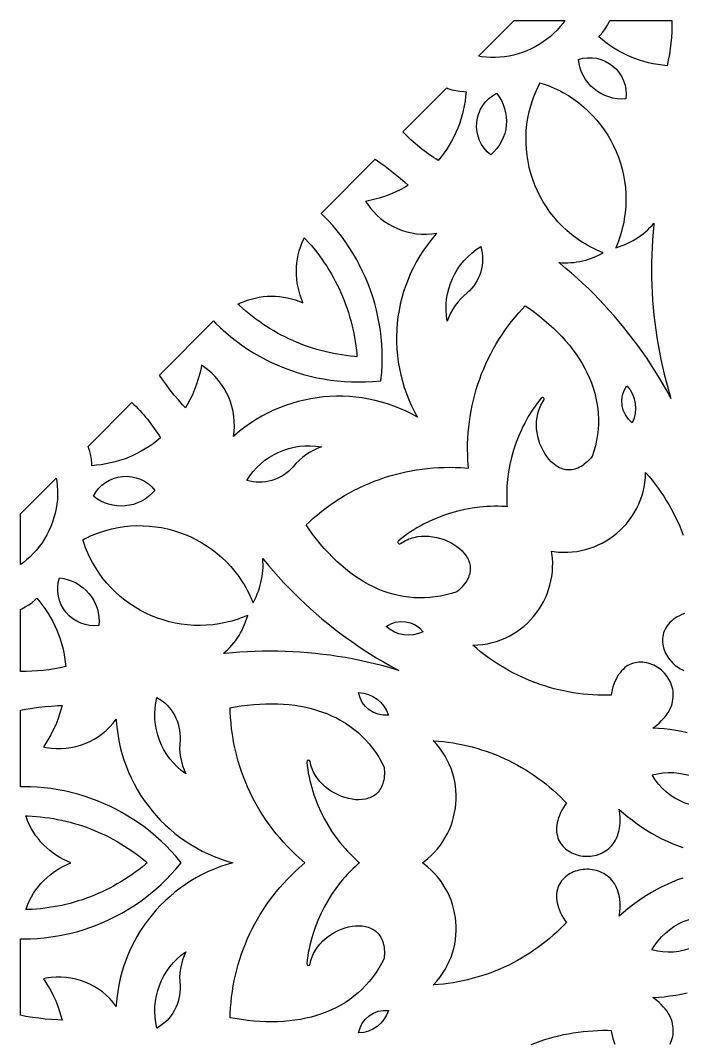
# Model space of a CAD drawing. Extents: x -1917 to -261, y -485 to 605.
# Drawn here: x -546.5 to -483.7, y 223 to 320.2 of the extents above; entities that cross this region are included whole.
import ezdxf

# ---------------------------------------------------------------- set-up
doc = ezdxf.new("R2010")
doc.units = 0
doc.layers.add('LAYER_1', color=18, linetype='CONTINUOUS')

msp = doc.modelspace()

# ---------------------------------------------------------------- linework, layer by layer
at = {"layer": 'LAYER_1'}
for points in [[(-494.995, 319.917), (-495.268, 319.576), (-495.56, 319.251), (-495.868, 318.941), (-496.192, 318.649), (-496.532, 318.373), (-496.886, 318.116), (-497.254, 317.877), (-497.636, 317.658), (-498.03, 317.459), (-498.437, 317.28), (-498.852, 317.119), (-499.271, 316.981), (-499.696, 316.866), (-500.125, 316.774), (-500.557, 316.706), (-500.992, 316.66), (-501.428, 316.638), (-501.865, 316.639), (-502.301, 316.663), (-502.736, 316.711), (-503.03, 316.759), (-499.63, 320.159), (-494.821, 320.159)], [(-497.004, 314.185), (-496.706, 314.083), (-496.413, 313.974), (-496.124, 313.858), (-495.84, 313.735), (-495.561, 313.605), (-495.287, 313.468), (-495.018, 313.325), (-494.493, 313.019), (-493.99, 312.688), (-493.507, 312.333), (-493.047, 311.955), (-492.608, 311.556), (-492.191, 311.136), (-491.798, 310.697), (-491.429, 310.239), (-491.084, 309.764), (-490.763, 309.273), (-490.468, 308.767), (-490.199, 308.247), (-489.957, 307.714), (-489.741, 307.169), (-489.553, 306.613), (-489.393, 306.048), (-489.261, 305.474), (-489.159, 304.893), (-489.086, 304.305), (-489.044, 303.712), (-489.032, 303.115), (-489.052, 302.515), (-489.104, 301.913), (-489.188, 301.309), (-489.242, 301.009), (-489.305, 300.708), (-489.376, 300.407), (-489.455, 300.106), (-489.543, 299.806), (-489.64, 299.507), (-489.745, 299.208), (-489.987, 298.576), (-489.381, 298.787), (-489.112, 298.893), (-488.848, 299.009), (-488.59, 299.135), (-488.337, 299.271), (-488.09, 299.416), (-487.849, 299.571), (-487.615, 299.735), (-487.387, 299.908), (-487.167, 300.09), (-486.953, 300.281), (-486.747, 300.48), (-486.549, 300.687), (-486.366, 300.895), (-486.381, 300.757), (-486.448, 300.041), (-486.502, 299.325), (-486.544, 298.609), (-486.573, 297.892), (-486.591, 297.176), (-486.596, 296.46), (-486.589, 295.744), (-486.569, 295.03), (-486.538, 294.315), (-486.494, 293.602), (-486.438, 292.89), (-486.37, 292.179), (-486.29, 291.47), (-486.198, 290.762), (-486.094, 290.055), (-485.978, 289.351), (-485.849, 288.649), (-485.709, 287.948), (-485.557, 287.251), (-485.393, 286.555), (-485.217, 285.862), (-485.029, 285.172), (-484.829, 284.485), (-484.76, 284.26), (-484.87, 284.469), (-485.214, 285.096), (-485.569, 285.716), (-485.935, 286.331), (-486.31, 286.939), (-486.696, 287.54), (-487.092, 288.134), (-487.498, 288.721), (-487.914, 289.301), (-488.34, 289.874), (-488.775, 290.44), (-489.221, 290.999), (-489.675, 291.549), (-490.139, 292.092), (-490.613, 292.628), (-491.095, 293.155), (-491.587, 293.674), (-492.088, 294.185), (-492.598, 294.688), (-493.116, 295.182), (-493.644, 295.668), (-494.18, 296.145), (-494.725, 296.613), (-495.278, 297.072), (-495.386, 297.158), (-495.11, 297.141), (-494.823, 297.135), (-494.537, 297.14), (-494.251, 297.156), (-493.967, 297.183), (-493.683, 297.222), (-493.402, 297.271), (-493.122, 297.332), (-492.844, 297.404), (-492.57, 297.486), (-492.298, 297.58), (-492.029, 297.685), (-491.765, 297.8), (-491.186, 298.08), (-491.804, 298.355), (-492.09, 298.492), (-492.37, 298.635), (-492.644, 298.785), (-492.913, 298.941), (-493.176, 299.104), (-493.433, 299.273), (-493.684, 299.447), (-494.171, 299.814), (-494.633, 300.204), (-495.071, 300.614), (-495.485, 301.044), (-495.874, 301.493), (-496.239, 301.96), (-496.577, 302.444), (-496.89, 302.942), (-497.176, 303.455), (-497.436, 303.981), (-497.669, 304.519), (-497.874, 305.068), (-498.052, 305.626), (-498.201, 306.192), (-498.322, 306.766), (-498.414, 307.346), (-498.476, 307.931), (-498.509, 308.519), (-498.511, 309.11), (-498.483, 309.703), (-498.424, 310.296), (-498.334, 310.888), (-498.212, 311.478), (-498.058, 312.065), (-497.872, 312.649), (-497.767, 312.937), (-497.653, 313.225), (-497.531, 313.511), (-497.4, 313.796), (-497.262, 314.078), (-497.177, 314.239)], [(-519.431, 299.386), (-519.155, 299.083), (-518.886, 298.774), (-518.625, 298.46), (-518.371, 298.14), (-518.125, 297.816), (-517.886, 297.486), (-517.655, 297.152), (-517.432, 296.813), (-517.216, 296.469), (-517.008, 296.121), (-516.808, 295.769), (-516.615, 295.413), (-516.431, 295.052), (-516.255, 294.688), (-516.087, 294.32), (-515.927, 293.948), (-515.775, 293.573), (-515.631, 293.195), (-515.496, 292.813), (-515.369, 292.428), (-515.25, 292.041), (-515.14, 291.65), (-515.039, 291.257), (-514.946, 290.862), (-514.862, 290.464), (-514.787, 290.064), (-514.72, 289.661), (-514.662, 289.257), (-514.614, 288.851), (-514.574, 288.443), (-514.557, 288.224), (-514.777, 288.24), (-515.185, 288.28), (-515.591, 288.329), (-515.995, 288.387), (-516.397, 288.453), (-516.797, 288.529), (-517.195, 288.613), (-517.591, 288.706), (-517.984, 288.807), (-518.374, 288.917), (-518.762, 289.035), (-519.146, 289.162), (-519.528, 289.298), (-519.907, 289.441), (-520.282, 289.593), (-520.653, 289.753), (-521.021, 289.921), (-521.386, 290.098), (-521.746, 290.282), (-522.102, 290.474), (-522.455, 290.674), (-522.803, 290.882), (-523.146, 291.098), (-523.485, 291.322), (-523.82, 291.553), (-524.149, 291.792), (-524.474, 292.038), (-524.793, 292.292), (-525.107, 292.553), (-525.416, 292.821), (-525.719, 293.097), (-525.848, 293.22), (-525.701, 293.294), (-525.341, 293.451), (-524.974, 293.587), (-524.602, 293.703), (-524.225, 293.799), (-523.845, 293.873), (-523.461, 293.927), (-523.076, 293.961), (-522.689, 293.973), (-522.303, 293.965), (-521.916, 293.936), (-521.532, 293.886), (-521.149, 293.815), (-520.77, 293.723), (-520.395, 293.61), (-519.688, 293.355), (-519.944, 294.061), (-520.057, 294.437), (-520.149, 294.816), (-520.22, 295.198), (-520.27, 295.583), (-520.299, 295.969), (-520.307, 296.356), (-520.294, 296.742), (-520.261, 297.128), (-520.207, 297.511), (-520.132, 297.892), (-520.037, 298.268), (-519.921, 298.64), (-519.784, 299.007), (-519.627, 299.367), (-519.553, 299.515)], [(-543.044, 276.403), (-542.997, 275.968), (-542.973, 275.532), (-542.972, 275.095), (-542.994, 274.659), (-543.039, 274.224), (-543.108, 273.792), (-543.199, 273.362), (-543.314, 272.938), (-543.452, 272.518), (-543.614, 272.104), (-543.793, 271.696), (-543.992, 271.302), (-544.211, 270.921), (-544.449, 270.552), (-544.707, 270.198), (-544.982, 269.859), (-545.275, 269.534), (-545.584, 269.226), (-545.91, 268.935), (-546.251, 268.661), (-546.492, 268.487), (-546.492, 273.296), (-543.092, 276.696)], [(-534.853, 272.175), (-534.264, 272.143), (-533.679, 272.08), (-533.099, 271.989), (-532.526, 271.868), (-531.959, 271.718), (-531.401, 271.541), (-530.852, 271.336), (-530.315, 271.103), (-529.789, 270.843), (-529.276, 270.556), (-528.777, 270.244), (-528.294, 269.905), (-527.827, 269.541), (-527.378, 269.152), (-526.947, 268.738), (-526.537, 268.3), (-526.148, 267.837), (-525.78, 267.351), (-525.606, 267.1), (-525.437, 266.843), (-525.275, 266.579), (-525.118, 266.311), (-524.969, 266.036), (-524.825, 265.756), (-524.689, 265.471), (-524.413, 264.853), (-524.133, 265.431), (-524.018, 265.696), (-523.913, 265.964), (-523.82, 266.236), (-523.737, 266.511), (-523.665, 266.788), (-523.605, 267.068), (-523.555, 267.35), (-523.517, 267.633), (-523.489, 267.918), (-523.473, 268.204), (-523.468, 268.49), (-523.475, 268.777), (-523.492, 269.053), (-523.405, 268.945), (-522.946, 268.392), (-522.478, 267.847), (-522.001, 267.311), (-521.515, 266.783), (-521.021, 266.264), (-520.518, 265.754), (-520.007, 265.254), (-519.488, 264.762), (-518.961, 264.279), (-518.426, 263.806), (-517.883, 263.342), (-517.332, 262.887), (-516.774, 262.442), (-516.208, 262.007), (-515.635, 261.581), (-515.055, 261.165), (-514.467, 260.759), (-513.873, 260.363), (-513.272, 259.977), (-512.664, 259.601), (-512.05, 259.236), (-511.429, 258.881), (-510.802, 258.536), (-510.594, 258.426), (-510.819, 258.496), (-511.506, 258.696), (-512.196, 258.884), (-512.889, 259.06), (-513.584, 259.224), (-514.282, 259.376), (-514.982, 259.516), (-515.685, 259.644), (-516.389, 259.76), (-517.095, 259.865), (-517.803, 259.957), (-518.513, 260.037), (-519.224, 260.105), (-519.936, 260.161), (-520.649, 260.204), (-521.363, 260.236), (-522.078, 260.255), (-522.793, 260.262), (-523.509, 260.257), (-524.226, 260.24), (-524.942, 260.21), (-525.658, 260.169), (-526.375, 260.114), (-527.091, 260.048), (-527.228, 260.033), (-527.021, 260.216), (-526.813, 260.414), (-526.614, 260.62), (-526.424, 260.833), (-526.242, 261.054), (-526.069, 261.281), (-525.904, 261.516), (-525.75, 261.757), (-525.604, 262.003), (-525.468, 262.256), (-525.342, 262.515), (-525.226, 262.778), (-525.121, 263.047), (-524.91, 263.654), (-525.542, 263.412), (-525.84, 263.306), (-526.139, 263.21), (-526.439, 263.122), (-526.74, 263.042), (-527.041, 262.971), (-527.342, 262.909), (-527.643, 262.854), (-528.247, 262.77), (-528.849, 262.719), (-529.449, 262.699), (-530.046, 262.71), (-530.639, 262.753), (-531.226, 262.825), (-531.807, 262.928), (-532.381, 263.059), (-532.946, 263.219), (-533.502, 263.407), (-534.047, 263.623), (-534.58, 263.866), (-535.1, 264.135), (-535.607, 264.43), (-536.098, 264.75), (-536.573, 265.096), (-537.03, 265.465), (-537.469, 265.858), (-537.889, 266.274), (-538.289, 266.713), (-538.666, 267.174), (-539.021, 267.656), (-539.352, 268.16), (-539.658, 268.684), (-539.939, 269.229), (-540.069, 269.507), (-540.192, 269.791), (-540.308, 270.079), (-540.417, 270.373), (-540.518, 270.671), (-540.572, 270.844), (-540.412, 270.928), (-540.129, 271.067), (-539.845, 271.197), (-539.558, 271.319), (-539.271, 271.433), (-538.981, 271.539), (-538.691, 271.636), (-538.4, 271.725), (-537.812, 271.879), (-537.222, 272.001), (-536.629, 272.091), (-536.037, 272.15), (-535.444, 272.178)], [(-545.805, 244.606), (-545.396, 244.586), (-544.987, 244.558), (-544.581, 244.52), (-544.175, 244.474), (-543.772, 244.419), (-543.37, 244.354), (-542.97, 244.282), (-542.572, 244.2), (-542.177, 244.109), (-541.784, 244.011), (-541.393, 243.903), (-541.005, 243.787), (-540.62, 243.662), (-540.238, 243.529), (-539.858, 243.388), (-539.482, 243.238), (-539.11, 243.081), (-538.741, 242.915), (-538.375, 242.74), (-538.013, 242.558), (-537.655, 242.368), (-537.302, 242.169), (-536.952, 241.963), (-536.607, 241.749), (-536.266, 241.527), (-535.93, 241.298), (-535.598, 241.06), (-535.271, 240.815), (-534.95, 240.563), (-534.633, 240.302), (-534.466, 240.159), (-534.633, 240.015), (-534.95, 239.755), (-535.271, 239.503), (-535.598, 239.258), (-535.93, 239.02), (-536.266, 238.791), (-536.607, 238.569), (-536.952, 238.355), (-537.302, 238.148), (-537.655, 237.95), (-538.013, 237.76), (-538.375, 237.578), (-538.741, 237.403), (-539.11, 237.237), (-539.482, 237.079), (-539.858, 236.93), (-540.238, 236.789), (-540.62, 236.656), (-541.005, 236.531), (-541.393, 236.415), (-541.784, 236.307), (-542.177, 236.208), (-542.572, 236.118), (-542.97, 236.036), (-543.37, 235.963), (-543.772, 235.899), (-544.175, 235.844), (-544.581, 235.798), (-544.987, 235.76), (-545.396, 235.732), (-545.805, 235.712), (-545.983, 235.708), (-545.931, 235.864), (-545.787, 236.23), (-545.624, 236.586), (-545.443, 236.931), (-545.244, 237.265), (-545.028, 237.587), (-544.795, 237.896), (-544.547, 238.192), (-544.282, 238.474), (-544.003, 238.742), (-543.709, 238.994), (-543.402, 239.231), (-543.081, 239.451), (-542.748, 239.655), (-542.403, 239.84), (-541.723, 240.159), (-542.403, 240.478), (-542.748, 240.663), (-543.081, 240.867), (-543.402, 241.087), (-543.709, 241.324), (-544.003, 241.576), (-544.282, 241.844), (-544.547, 242.126), (-544.795, 242.422), (-545.028, 242.731), (-545.244, 243.053), (-545.443, 243.387), (-545.624, 243.732), (-545.787, 244.088), (-545.931, 244.454), (-545.983, 244.61)]]:
    msp.add_lwpolyline(points, close=True, dxfattribs=at)
for points in [[(-485.123, 315.862, -0.161874), (-491.612, 318.612), (-491.466, 318.763), (-491.219, 319.059), (-490.994, 319.371), (-490.793, 319.699), (-490.615, 320.039), (-490.564, 320.159), (-484.668, 320.159, -0.063511)], [(-493.545, 316.463, -0.547146), (-489.027, 312.716, -0.412174)], [(-505.919, 313.7), (-505.553, 313.585), (-505.179, 313.496), (-504.799, 313.434), (-504.414, 313.399), (-504.204, 313.396, -0.161927), (-506.849, 306.863, -0.063401), (-510.209, 309.58), (-506.04, 313.748)], [(-501.319, 313.243, -0.412174), (-501.863, 307.399, -0.547146)], [(-512.38, 306.671), (-511.884, 306.314), (-511.396, 305.945), (-510.917, 305.564), (-510.448, 305.172), (-509.987, 304.768), (-509.698, 304.502), (-509.974, 304.335), (-510.449, 304.079), (-510.934, 303.845), (-511.429, 303.634), (-511.934, 303.446), (-512.447, 303.282), (-512.968, 303.141), (-513.5, 303.023), (-513.738, 302.971), (-513.601, 302.769, 0.292397), (-506.982, 299.949), (-507.072, 299.852), (-507.487, 299.359), (-507.878, 298.852), (-508.245, 298.333), (-508.588, 297.801), (-508.906, 297.259), (-509.199, 296.706), (-509.469, 296.143), (-509.713, 295.572), (-509.933, 294.993), (-510.129, 294.406), (-510.3, 293.814), (-510.446, 293.216), (-510.567, 292.613), (-510.663, 292.006), (-510.735, 291.397), (-510.781, 290.785), (-510.803, 290.172), (-510.799, 289.558), (-510.771, 288.944), (-510.717, 288.332), (-510.639, 287.721), (-510.535, 287.113), (-510.405, 286.508), (-510.251, 285.908), (-510.071, 285.313), (-509.866, 284.723), (-509.635, 284.141), (-509.379, 283.566), (-509.097, 282.999), (-508.807, 282.473), (-509.333, 282.764), (-509.899, 283.045), (-510.474, 283.302), (-511.057, 283.532), (-511.646, 283.738), (-512.241, 283.917), (-512.842, 284.072), (-513.446, 284.201), (-514.054, 284.305), (-514.665, 284.384), (-515.278, 284.438), (-515.891, 284.466), (-516.505, 284.469), (-517.118, 284.448), (-517.73, 284.401), (-518.34, 284.33), (-518.946, 284.233), (-519.549, 284.112), (-520.147, 283.966), (-520.74, 283.795), (-521.326, 283.6), (-521.905, 283.38), (-522.477, 283.135), (-523.039, 282.866), (-523.592, 282.572), (-524.135, 282.254), (-524.666, 281.912), (-525.186, 281.545), (-525.692, 281.154), (-526.185, 280.738), (-526.283, 280.649, 0.292397), (-529.102, 287.267), (-529.304, 287.405), (-529.357, 287.166), (-529.475, 286.635), (-529.615, 286.114), (-529.78, 285.601), (-529.968, 285.096), (-530.179, 284.601), (-530.412, 284.115), (-530.669, 283.641), (-530.835, 283.364), (-531.102, 283.654), (-531.505, 284.114), (-531.898, 284.584), (-532.278, 285.062), (-532.647, 285.55), (-533.005, 286.047), (-533.304, 286.485), (-528.168, 291.62), (-527.973, 291.419), (-527.5, 290.964), (-527.013, 290.526), (-526.512, 290.106), (-525.997, 289.704), (-525.471, 289.32), (-524.932, 288.954), (-524.381, 288.607), (-523.819, 288.28), (-523.247, 287.972), (-522.665, 287.683), (-522.073, 287.414), (-521.473, 287.165), (-520.864, 286.936), (-520.246, 286.728), (-519.622, 286.541), (-518.991, 286.375), (-518.353, 286.23), (-517.709, 286.107), (-517.06, 286.006), (-516.406, 285.927), (-515.748, 285.87), (-515.086, 285.836), (-514.421, 285.825), (-513.753, 285.837), (-513.083, 285.872), (-512.276, 285.943), (-512.205, 286.75), (-512.17, 287.42), (-512.158, 288.088), (-512.169, 288.753), (-512.203, 289.415), (-512.26, 290.073), (-512.339, 290.727), (-512.441, 291.376), (-512.564, 292.019), (-512.708, 292.657), (-512.874, 293.289), (-513.062, 293.913), (-513.27, 294.53), (-513.498, 295.139), (-513.747, 295.74), (-514.016, 296.332), (-514.305, 296.914), (-514.613, 297.486), (-514.941, 298.048), (-515.288, 298.598), (-515.653, 299.137), (-516.037, 299.664), (-516.439, 300.178), (-516.859, 300.679), (-517.297, 301.167), (-517.753, 301.64), (-517.954, 301.835), (-512.818, 306.97)], [(-502.799, 298.68, -0.28687), (-504.092, 294.283, 0.141794), (-505.995, 291.605, -0.312542)], [(-498.194, 292.792), (-497.707, 292.44), (-497.235, 292.078), (-496.779, 291.708), (-496.339, 291.329), (-495.916, 290.941), (-495.51, 290.545), (-495.122, 290.142), (-494.751, 289.73), (-494.4, 289.312), (-494.067, 288.886), (-493.753, 288.454), (-493.46, 288.014), (-493.186, 287.569), (-492.934, 287.117), (-492.702, 286.66), (-492.493, 286.197), (-492.305, 285.729), (-492.14, 285.255), (-491.997, 284.777), (-491.878, 284.294), (-491.783, 283.806), (-491.712, 283.314), (-491.666, 282.818), (-491.645, 282.318), (-491.649, 281.815), (-491.68, 281.308), (-491.737, 280.797), (-491.821, 280.284), (-491.933, 279.768), (-492.072, 279.249), (-492.232, 278.754), (-492.367, 278.594), (-492.52, 278.426), (-492.674, 278.274), (-492.827, 278.136), (-492.98, 278.013), (-493.132, 277.903), (-493.283, 277.807), (-493.433, 277.724), (-493.582, 277.653), (-493.73, 277.595), (-493.876, 277.548), (-494.021, 277.513), (-494.165, 277.488), (-494.307, 277.475), (-494.447, 277.471), (-494.586, 277.478), (-494.724, 277.494), (-494.86, 277.52), (-494.994, 277.555), (-495.127, 277.598), (-495.258, 277.651), (-495.388, 277.712), (-495.515, 277.782), (-495.638, 277.858), (-495.883, 278.037), (-496.114, 278.244), (-496.333, 278.478), (-496.538, 278.736), (-496.728, 279.017), (-496.9, 279.316), (-497.054, 279.632), (-497.188, 279.962), (-497.301, 280.304), (-497.392, 280.655), (-497.46, 281.012), (-497.502, 281.372), (-497.519, 281.734), (-497.509, 282.094), (-497.47, 282.45), (-497.402, 282.801), (-497.358, 282.971), (-497.305, 283.14), (-497.245, 283.306), (-497.176, 283.469), (-497.1, 283.629), (-497.015, 283.785), (-496.922, 283.937), (-496.818, 284.088, 0.968464), (-497.084, 284.284), (-497.303, 284.005), (-497.517, 283.72), (-497.722, 283.431), (-497.921, 283.137), (-498.112, 282.839), (-498.295, 282.538), (-498.471, 282.232), (-498.639, 281.923), (-498.8, 281.61), (-498.953, 281.293), (-499.235, 280.653), (-499.487, 279.999), (-499.707, 279.335), (-499.895, 278.662), (-500.051, 277.98), (-500.174, 277.292), (-500.265, 276.597), (-500.323, 275.899), (-500.34, 275.547), (-500.348, 275.195), (-500.347, 274.842), (-500.338, 274.49), (-500.321, 274.136), (-500.309, 273.976), (-500.47, 273.988), (-500.823, 274.005), (-501.176, 274.014), (-501.528, 274.014), (-501.88, 274.006), (-502.231, 273.99), (-502.581, 273.965), (-502.932, 273.932), (-503.625, 273.841), (-504.314, 273.717), (-504.995, 273.561), (-505.669, 273.373), (-506.333, 273.153), (-506.986, 272.902), (-507.628, 272.619), (-508.256, 272.306), (-508.566, 272.137), (-508.871, 271.961), (-509.173, 271.778), (-509.471, 271.587), (-509.764, 271.389), (-510.054, 271.183), (-510.339, 270.97), (-510.617, 270.751, 0.968464), (-510.422, 270.484), (-510.27, 270.589), (-510.118, 270.682), (-509.962, 270.766), (-509.803, 270.843), (-509.64, 270.911), (-509.473, 270.972), (-509.304, 271.024), (-509.135, 271.069), (-508.783, 271.137), (-508.427, 271.175), (-508.067, 271.186), (-507.706, 271.169), (-507.345, 271.126), (-506.988, 271.059), (-506.637, 270.968), (-506.296, 270.855), (-505.965, 270.72), (-505.649, 270.566), (-505.35, 270.394), (-505.07, 270.205), (-504.812, 270), (-504.578, 269.781), (-504.371, 269.549), (-504.191, 269.305), (-504.115, 269.181), (-504.046, 269.054), (-503.984, 268.925), (-503.932, 268.794), (-503.888, 268.661), (-503.853, 268.526), (-503.827, 268.39), (-503.811, 268.253), (-503.805, 268.114), (-503.808, 267.973), (-503.822, 267.831), (-503.846, 267.688), (-503.881, 267.543), (-503.928, 267.397), (-503.986, 267.249), (-504.057, 267.1), (-504.14, 266.95), (-504.236, 266.799), (-504.346, 266.647), (-504.47, 266.494), (-504.607, 266.341), (-504.76, 266.187), (-504.927, 266.033), (-505.088, 265.898), (-505.582, 265.739), (-506.101, 265.599), (-506.618, 265.488), (-507.131, 265.404), (-507.641, 265.347), (-508.148, 265.316), (-508.652, 265.312), (-509.152, 265.333), (-509.648, 265.379), (-510.139, 265.45), (-510.627, 265.545), (-511.11, 265.664), (-511.589, 265.806), (-512.062, 265.971), (-512.53, 266.159), (-512.993, 266.369), (-513.451, 266.6), (-513.902, 266.853), (-514.348, 267.126), (-514.787, 267.42), (-515.22, 267.733), (-515.645, 268.066), (-516.064, 268.418), (-516.475, 268.788), (-516.879, 269.177), (-517.274, 269.583), (-517.662, 270.006), (-518.041, 270.446), (-518.412, 270.902), (-518.773, 271.374), (-519.126, 271.861), (-519.391, 272.248), (-519.105, 272.52), (-518.711, 272.875), (-518.308, 273.219), (-517.898, 273.55), (-517.479, 273.87), (-517.052, 274.178), (-516.619, 274.474), (-516.178, 274.757), (-515.73, 275.028), (-515.276, 275.287), (-514.815, 275.534), (-514.349, 275.767), (-513.876, 275.988), (-513.398, 276.197), (-512.915, 276.392), (-512.427, 276.575), (-511.935, 276.744), (-511.438, 276.9), (-510.936, 277.043), (-510.431, 277.173), (-509.922, 277.289), (-509.41, 277.392), (-508.895, 277.48), (-508.377, 277.556), (-507.856, 277.617), (-507.333, 277.665), (-506.809, 277.698), (-506.282, 277.717), (-505.754, 277.722), (-505.225, 277.713), (-504.694, 277.689), (-503.971, 277.637), (-504.023, 278.361), (-504.046, 278.891), (-504.056, 279.42), (-504.051, 279.949), (-504.031, 280.475), (-503.998, 281), (-503.951, 281.523), (-503.889, 282.043), (-503.814, 282.561), (-503.725, 283.077), (-503.622, 283.589), (-503.506, 284.098), (-503.377, 284.603), (-503.234, 285.104), (-503.077, 285.601), (-502.908, 286.094), (-502.726, 286.582), (-502.53, 287.065), (-502.322, 287.543), (-502.101, 288.015), (-501.867, 288.482), (-501.621, 288.942), (-501.362, 289.397), (-501.091, 289.844), (-500.807, 290.285), (-500.511, 290.719), (-500.204, 291.145), (-499.884, 291.564), (-499.552, 291.975), (-499.208, 292.378), (-498.853, 292.772), (-498.582, 293.057)], [(-488.94, 285.461, -0.313022), (-488.437, 281.945, -0.400535)], [(-533.196, 280.516, -0.161874), (-539.729, 277.871), (-539.733, 278.081), (-539.767, 278.465), (-539.829, 278.845), (-539.918, 279.219), (-540.034, 279.586), (-540.082, 279.707), (-535.913, 283.875, -0.063511)], [(-525.013, 276.466, -0.312588), (-517.938, 279.662, 0.141792), (-520.616, 277.758, -0.287102)], [(-539.577, 274.985, -0.547146), (-533.732, 275.53, -0.412174)], [(-542.797, 267.212, -0.412174), (-539.049, 262.694, -0.547146)], [(-544.945, 265.279, -0.161927), (-542.196, 258.789, -0.063402), (-546.492, 258.335), (-546.492, 264.23), (-546.373, 264.282), (-546.032, 264.459), (-545.705, 264.661), (-545.392, 264.885), (-545.096, 265.133)], [(-511.795, 262.606, -0.400535), (-508.278, 262.104, -0.313022)], [(-533.546, 255.867, -0.28687), (-531.35, 251.843, 0.141794), (-530.803, 248.604, -0.312542)], [(-514.399, 256.32, -0.313022), (-511.557, 254.189, -0.400535)], [(-542.618, 254.792), (-542.773, 254.275), (-542.95, 253.767), (-543.151, 253.268), (-543.376, 252.778), (-543.622, 252.299), (-543.891, 251.831), (-544.183, 251.372), (-544.315, 251.166), (-544.075, 251.12, 0.292397), (-537.401, 253.807), (-537.395, 253.674), (-537.341, 253.032), (-537.259, 252.397), (-537.151, 251.771), (-537.018, 251.153), (-536.859, 250.544), (-536.675, 249.945), (-536.468, 249.357), (-536.237, 248.78), (-535.983, 248.215), (-535.707, 247.662), (-535.408, 247.122), (-535.089, 246.596), (-534.748, 246.084), (-534.387, 245.587), (-534.007, 245.105), (-533.607, 244.64), (-533.189, 244.191), (-532.752, 243.759), (-532.298, 243.346), (-531.827, 242.95), (-531.34, 242.574), (-530.836, 242.218), (-530.317, 241.882), (-529.784, 241.566), (-529.236, 241.273), (-528.674, 241.001), (-528.099, 240.753), (-527.511, 240.527), (-526.911, 240.326), (-526.334, 240.159), (-526.911, 239.992), (-527.511, 239.791), (-528.099, 239.565), (-528.674, 239.317), (-529.236, 239.045), (-529.784, 238.752), (-530.317, 238.436), (-530.836, 238.1), (-531.34, 237.744), (-531.827, 237.368), (-532.298, 236.972), (-532.752, 236.559), (-533.189, 236.127), (-533.607, 235.678), (-534.007, 235.212), (-534.387, 234.731), (-534.748, 234.234), (-535.089, 233.722), (-535.408, 233.196), (-535.707, 232.656), (-535.983, 232.103), (-536.237, 231.538), (-536.468, 230.961), (-536.675, 230.373), (-536.859, 229.774), (-537.018, 229.165), (-537.151, 228.547), (-537.259, 227.921), (-537.341, 227.286), (-537.395, 226.644), (-537.401, 226.511, 0.292397), (-544.075, 229.198), (-544.315, 229.152), (-544.183, 228.946), (-543.891, 228.487), (-543.622, 228.019), (-543.376, 227.54), (-543.151, 227.05), (-542.95, 226.551), (-542.773, 226.043), (-542.618, 225.526), (-542.54, 225.213), (-542.934, 225.229), (-543.545, 225.269), (-544.154, 225.323), (-544.762, 225.393), (-545.367, 225.477), (-545.971, 225.575), (-546.492, 225.673), (-546.492, 232.936), (-546.213, 232.932), (-545.556, 232.944), (-544.902, 232.979), (-544.25, 233.037), (-543.602, 233.116), (-542.958, 233.217), (-542.319, 233.34), (-541.684, 233.484), (-541.055, 233.649), (-540.433, 233.836), (-539.817, 234.043), (-539.208, 234.271), (-538.608, 234.52), (-538.015, 234.789), (-537.432, 235.079), (-536.858, 235.388), (-536.294, 235.717), (-535.741, 236.065), (-535.198, 236.434), (-534.668, 236.821), (-534.15, 237.227), (-533.644, 237.652), (-533.152, 238.096), (-532.674, 238.559), (-532.21, 239.039), (-531.761, 239.538), (-531.241, 240.159), (-531.761, 240.78), (-532.21, 241.279), (-532.674, 241.759), (-533.152, 242.222), (-533.644, 242.666), (-534.15, 243.091), (-534.668, 243.497), (-535.198, 243.884), (-535.741, 244.252), (-536.294, 244.601), (-536.858, 244.93), (-537.432, 245.239), (-538.015, 245.529), (-538.608, 245.798), (-539.208, 246.046), (-539.817, 246.275), (-540.433, 246.482), (-541.055, 246.669), (-541.684, 246.834), (-542.319, 246.978), (-542.958, 247.101), (-543.602, 247.202), (-544.25, 247.281), (-544.902, 247.339), (-545.556, 247.374), (-546.213, 247.386), (-546.492, 247.382), (-546.492, 254.645), (-545.971, 254.743), (-545.367, 254.841), (-544.762, 254.925), (-544.154, 254.994), (-543.545, 255.049), (-542.934, 255.089), (-542.54, 255.105)], [(-522.08, 255.258), (-521.527, 255.229), (-520.982, 255.182), (-520.446, 255.116), (-519.918, 255.032), (-519.4, 254.929), (-518.892, 254.808), (-518.394, 254.667), (-517.907, 254.507), (-517.431, 254.328), (-516.967, 254.129), (-516.515, 253.911), (-516.077, 253.674), (-515.651, 253.416), (-515.239, 253.139), (-514.841, 252.841), (-514.457, 252.523), (-514.089, 252.185), (-513.736, 251.825), (-513.399, 251.445), (-513.079, 251.044), (-512.775, 250.622), (-512.489, 250.178), (-512.221, 249.712), (-511.984, 249.25), (-511.966, 249.041), (-511.956, 248.813), (-511.957, 248.597), (-511.968, 248.391), (-511.989, 248.196), (-512.019, 248.011), (-512.057, 247.836), (-512.105, 247.671), (-512.16, 247.516), (-512.223, 247.37), (-512.294, 247.234), (-512.371, 247.106), (-512.456, 246.988), (-512.546, 246.878), (-512.643, 246.776), (-512.746, 246.682), (-512.855, 246.596), (-512.969, 246.518), (-513.089, 246.448), (-513.214, 246.385), (-513.344, 246.329), (-513.479, 246.281), (-513.618, 246.24), (-513.759, 246.207), (-514.058, 246.161), (-514.369, 246.144), (-514.689, 246.154), (-515.016, 246.192), (-515.348, 246.256), (-515.682, 246.346), (-516.014, 246.46), (-516.343, 246.599), (-516.664, 246.761), (-516.977, 246.944), (-517.277, 247.149), (-517.562, 247.374), (-517.829, 247.618), (-518.077, 247.88), (-518.301, 248.159), (-518.502, 248.455), (-518.59, 248.607), (-518.673, 248.763), (-518.747, 248.923), (-518.814, 249.087), (-518.873, 249.254), (-518.923, 249.424), (-518.965, 249.597), (-518.998, 249.778, 0.968464), (-519.325, 249.728), (-519.283, 249.376), (-519.232, 249.024), (-519.173, 248.674), (-519.106, 248.326), (-519.03, 247.98), (-518.946, 247.637), (-518.855, 247.297), (-518.755, 246.96), (-518.647, 246.625), (-518.532, 246.292), (-518.278, 245.64), (-517.994, 245), (-517.68, 244.375), (-517.337, 243.766), (-516.966, 243.173), (-516.566, 242.599), (-516.139, 242.044), (-515.686, 241.509), (-515.449, 241.248), (-515.206, 240.994), (-514.956, 240.745), (-514.701, 240.502), (-514.438, 240.264), (-514.317, 240.159), (-514.438, 240.054), (-514.701, 239.816), (-514.956, 239.573), (-515.206, 239.324), (-515.449, 239.07), (-515.686, 238.81), (-515.916, 238.545), (-516.14, 238.274), (-516.566, 237.719), (-516.966, 237.145), (-517.337, 236.552), (-517.68, 235.943), (-517.994, 235.318), (-518.278, 234.678), (-518.532, 234.025), (-518.755, 233.359), (-518.855, 233.021), (-518.946, 232.68), (-519.03, 232.338), (-519.106, 231.992), (-519.173, 231.644), (-519.232, 231.294), (-519.283, 230.942), (-519.325, 230.589, 0.968464), (-518.998, 230.54), (-518.965, 230.72), (-518.923, 230.894), (-518.873, 231.064), (-518.814, 231.231), (-518.747, 231.394), (-518.673, 231.555), (-518.59, 231.711), (-518.502, 231.863), (-518.301, 232.159), (-518.077, 232.438), (-517.829, 232.7), (-517.562, 232.944), (-517.277, 233.169), (-516.977, 233.374), (-516.664, 233.557), (-516.343, 233.719), (-516.014, 233.858), (-515.682, 233.972), (-515.348, 234.062), (-515.016, 234.126), (-514.689, 234.164), (-514.369, 234.174), (-514.058, 234.157), (-513.759, 234.111), (-513.618, 234.078), (-513.479, 234.037), (-513.344, 233.989), (-513.214, 233.933), (-513.089, 233.87), (-512.969, 233.8), (-512.855, 233.722), (-512.746, 233.636), (-512.643, 233.542), (-512.546, 233.44), (-512.456, 233.33), (-512.371, 233.212), (-512.294, 233.084), (-512.223, 232.948), (-512.16, 232.802), (-512.105, 232.647), (-512.057, 232.482), (-512.019, 232.307), (-511.989, 232.122), (-511.968, 231.927), (-511.957, 231.721), (-511.956, 231.504), (-511.966, 231.277), (-511.984, 231.068), (-512.221, 230.606), (-512.489, 230.14), (-512.775, 229.696), (-513.079, 229.274), (-513.399, 228.873), (-513.736, 228.493), (-514.089, 228.133), (-514.457, 227.795), (-514.841, 227.477), (-515.239, 227.179), (-515.651, 226.902), (-516.077, 226.644), (-516.515, 226.407), (-516.967, 226.189), (-517.431, 225.99), (-517.907, 225.811), (-518.394, 225.651), (-518.892, 225.51), (-519.4, 225.389), (-519.918, 225.286), (-520.446, 225.202), (-520.982, 225.136), (-521.527, 225.089), (-522.08, 225.06), (-522.64, 225.049), (-523.207, 225.056), (-523.78, 225.082), (-524.359, 225.125), (-524.943, 225.185), (-525.533, 225.263), (-526.126, 225.358), (-526.588, 225.445), (-526.578, 225.838), (-526.55, 226.368), (-526.509, 226.896), (-526.453, 227.421), (-526.383, 227.944), (-526.299, 228.463), (-526.201, 228.979), (-526.09, 229.491), (-525.965, 229.999), (-525.827, 230.503), (-525.675, 231.003), (-525.511, 231.498), (-525.333, 231.989), (-525.143, 232.474), (-524.939, 232.954), (-524.723, 233.428), (-524.494, 233.896), (-524.253, 234.358), (-524, 234.814), (-523.734, 235.262), (-523.457, 235.704), (-523.167, 236.139), (-522.866, 236.566), (-522.553, 236.986), (-522.228, 237.397), (-521.892, 237.8), (-521.544, 238.195), (-521.186, 238.581), (-520.816, 238.958), (-520.435, 239.326), (-520.043, 239.684), (-519.495, 240.159), (-520.043, 240.634), (-520.435, 240.992), (-520.816, 241.36), (-521.186, 241.737), (-521.544, 242.123), (-521.892, 242.518), (-522.228, 242.921), (-522.553, 243.332), (-522.866, 243.752), (-523.167, 244.179), (-523.457, 244.614), (-523.734, 245.056), (-524, 245.504), (-524.253, 245.96), (-524.494, 246.422), (-524.723, 246.89), (-524.939, 247.364), (-525.143, 247.844), (-525.333, 248.329), (-525.511, 248.82), (-525.675, 249.315), (-525.827, 249.815), (-525.965, 250.319), (-526.09, 250.827), (-526.201, 251.339), (-526.299, 251.855), (-526.383, 252.374), (-526.453, 252.897), (-526.509, 253.422), (-526.55, 253.949), (-526.578, 254.479), (-526.588, 254.873), (-526.126, 254.96), (-525.533, 255.055), (-524.943, 255.133), (-524.359, 255.193), (-523.78, 255.236), (-523.207, 255.261), (-522.64, 255.269)], [(-486.536, 248.497, -0.33339), (-479.464, 245.755, -0.355981)], [(-486.561, 231.882, -0.33339), (-479.622, 234.943, -0.355981)], [(-530.803, 231.714, 0.141792), (-531.35, 228.474, -0.287102), (-533.546, 224.451, -0.312588)], [(-514.399, 223.998, -0.400535), (-511.557, 226.129, -0.313022)]]:
    msp.add_lwpolyline(points, format="xyb", close=True, dxfattribs=at)
for points in [[(-483.227, 252.514), (-483.766, 252.629), (-484.307, 252.727), (-484.849, 252.809), (-485.392, 252.875), (-485.932, 252.925), (-486.47, 252.959), (-486.48, 252.959), (-486.36, 253.043), (-486.111, 253.234), (-485.882, 253.429), (-485.672, 253.627), (-485.482, 253.827), (-485.31, 254.028), (-485.157, 254.232), (-485.022, 254.437), (-484.904, 254.643), (-484.803, 254.85), (-484.719, 255.056), (-484.651, 255.263), (-484.599, 255.468), (-484.563, 255.673), (-484.541, 255.875), (-484.534, 256.076), (-484.54, 256.274), (-484.56, 256.468), (-484.593, 256.659), (-484.638, 256.847), (-484.694, 257.029), (-484.761, 257.207), (-484.839, 257.38), (-484.927, 257.547), (-485.024, 257.709), (-485.13, 257.864), (-485.245, 258.013), (-485.367, 258.154), (-485.496, 258.289), (-485.632, 258.416), (-485.774, 258.535), (-485.922, 258.646), (-486.076, 258.748), (-486.234, 258.842), (-486.396, 258.925), (-486.563, 259), (-486.732, 259.064), (-486.904, 259.117), (-487.079, 259.16), (-487.256, 259.191), (-487.434, 259.211), (-487.612, 259.218), (-487.791, 259.213), (-487.969, 259.195), (-488.147, 259.163), (-488.323, 259.117), (-488.496, 259.057), (-488.667, 258.982), (-488.834, 258.892), (-488.996, 258.788), (-489.154, 258.667), (-489.306, 258.531), (-489.452, 258.38), (-489.591, 258.212), (-489.723, 258.028), (-489.847, 257.828), (-489.963, 257.611), (-490.07, 257.377), (-490.169, 257.125), (-490.258, 256.857), (-490.337, 256.57), (-490.405, 256.265), (-490.439, 256.078), (-490.776, 256.07), (-491.244, 256.07), (-491.711, 256.081), (-492.177, 256.104), (-492.642, 256.139), (-493.104, 256.185), (-493.565, 256.242), (-494.024, 256.31), (-494.48, 256.39), (-494.934, 256.48), (-495.386, 256.582), (-495.834, 256.694), (-496.279, 256.817), (-496.721, 256.951), (-497.16, 257.096), (-497.594, 257.251), (-498.025, 257.417), (-498.452, 257.593), (-498.875, 257.78), (-499.293, 257.977), (-499.706, 258.184), (-500.115, 258.402), (-500.518, 258.63), (-500.917, 258.867), (-501.309, 259.115), (-501.696, 259.372), (-502.078, 259.64), (-502.453, 259.917), (-502.822, 260.204), (-503.184, 260.501), (-503.54, 260.807), (-503.565, 260.829), (-503.537, 260.829), (-503.073, 260.849), (-502.618, 260.896), (-502.173, 260.969), (-501.738, 261.067), (-501.313, 261.189), (-500.9, 261.334), (-500.5, 261.502), (-500.112, 261.692), (-499.737, 261.902), (-499.376, 262.131), (-499.03, 262.38), (-498.7, 262.647), (-498.385, 262.93), (-498.086, 263.231), (-497.805, 263.546), (-497.541, 263.876), (-497.296, 264.22), (-497.07, 264.577), (-496.863, 264.946), (-496.676, 265.325), (-496.51, 265.716), (-496.366, 266.115), (-496.243, 266.523), (-496.143, 266.939), (-496.067, 267.362), (-496.014, 267.79), (-495.986, 268.224), (-495.983, 268.662), (-496.005, 269.103), (-496.054, 269.547), (-496.09, 269.757), (-495.88, 269.721), (-495.437, 269.672), (-494.995, 269.649), (-494.558, 269.652), (-494.124, 269.68), (-493.695, 269.733), (-493.273, 269.81), (-492.857, 269.91), (-492.449, 270.032), (-492.049, 270.177), (-491.659, 270.343), (-491.279, 270.529), (-490.91, 270.736), (-490.554, 270.963), (-490.21, 271.208), (-489.88, 271.471), (-489.564, 271.753), (-489.264, 272.051), (-488.98, 272.366), (-488.713, 272.697), (-488.465, 273.043), (-488.235, 273.403), (-488.025, 273.778), (-487.836, 274.166), (-487.668, 274.567), (-487.522, 274.98), (-487.4, 275.404), (-487.302, 275.839), (-487.229, 276.285), (-487.182, 276.74), (-487.162, 277.204), (-487.162, 277.231), (-487.14, 277.207), (-486.834, 276.851), (-486.537, 276.488), (-486.251, 276.119), (-485.973, 275.744), (-485.706, 275.363), (-485.448, 274.976), (-485.201, 274.583), (-484.963, 274.185), (-484.735, 273.781), (-484.518, 273.373), (-484.31, 272.959), (-484.113, 272.541), (-483.927, 272.119), (-483.75, 271.692), (-483.585, 271.261)], [(-483.459, 263.835), (-483.71, 263.737), (-483.944, 263.629), (-484.161, 263.513), (-484.362, 263.389), (-484.545, 263.257), (-484.713, 263.118), (-484.865, 262.973), (-485.001, 262.821), (-485.121, 262.663), (-485.226, 262.5), (-485.316, 262.333), (-485.39, 262.163), (-485.45, 261.989), (-485.496, 261.814), (-485.528, 261.636), (-485.546, 261.458), (-485.552, 261.279), (-485.544, 261.1), (-485.525, 260.922), (-485.494, 260.746), (-485.451, 260.571), (-485.397, 260.399), (-485.333, 260.229), (-485.259, 260.063), (-485.175, 259.9), (-485.082, 259.742), (-484.979, 259.589), (-484.869, 259.441), (-484.75, 259.299), (-484.622, 259.163), (-484.488, 259.033), (-484.346, 258.911), (-484.197, 258.797), (-484.042, 258.691), (-483.881, 258.594), (-483.713, 258.506), (-483.541, 258.428)], [(-483.62, 238.71), (-484.127, 238.53), (-484.631, 238.33), (-485.13, 238.111), (-485.624, 237.874), (-486.111, 237.619), (-486.59, 237.349), (-487.062, 237.063), (-487.524, 236.763), (-487.976, 236.449), (-488.418, 236.124), (-488.848, 235.787), (-489.265, 235.44), (-489.669, 235.084), (-489.677, 235.077), (-489.651, 235.221), (-489.61, 235.533), (-489.586, 235.832), (-489.578, 236.12), (-489.584, 236.396), (-489.606, 236.66), (-489.641, 236.912), (-489.691, 237.153), (-489.753, 237.382), (-489.828, 237.599), (-489.915, 237.805), (-490.013, 237.999), (-490.121, 238.181), (-490.24, 238.351), (-490.368, 238.51), (-490.505, 238.657), (-490.649, 238.792), (-490.801, 238.916), (-490.959, 239.028), (-491.123, 239.128), (-491.292, 239.218), (-491.465, 239.296), (-491.643, 239.363), (-491.823, 239.419), (-492.006, 239.465), (-492.191, 239.499), (-492.377, 239.524), (-492.563, 239.538), (-492.75, 239.541), (-492.936, 239.535), (-493.121, 239.518), (-493.304, 239.492), (-493.485, 239.456), (-493.662, 239.41), (-493.837, 239.355), (-494.007, 239.29), (-494.172, 239.215), (-494.332, 239.131), (-494.485, 239.038), (-494.632, 238.935), (-494.772, 238.823), (-494.903, 238.702), (-495.026, 238.572), (-495.139, 238.433), (-495.242, 238.285), (-495.334, 238.128), (-495.414, 237.963), (-495.482, 237.789), (-495.537, 237.608), (-495.578, 237.419), (-495.604, 237.222), (-495.615, 237.019), (-495.611, 236.808), (-495.591, 236.591), (-495.554, 236.368), (-495.5, 236.139), (-495.429, 235.903), (-495.339, 235.662), (-495.231, 235.414), (-495.104, 235.161), (-494.957, 234.903), (-494.79, 234.639), (-494.682, 234.482), (-494.914, 234.239), (-495.245, 233.908), (-495.584, 233.585), (-495.929, 233.272), (-496.282, 232.968), (-496.642, 232.674), (-497.008, 232.388), (-497.381, 232.112), (-497.76, 231.845), (-498.145, 231.588), (-498.536, 231.341), (-498.932, 231.104), (-499.334, 230.876), (-499.741, 230.658), (-500.154, 230.45), (-500.571, 230.253), (-500.993, 230.065), (-501.419, 229.888), (-501.85, 229.721), (-502.285, 229.565), (-502.724, 229.419), (-503.167, 229.284), (-503.613, 229.16), (-504.063, 229.046), (-504.516, 228.944), (-504.971, 228.852), (-505.43, 228.772), (-505.891, 228.702), (-506.355, 228.644), (-506.821, 228.598), (-507.289, 228.562), (-507.322, 228.561), (-507.303, 228.58), (-506.989, 228.922), (-506.701, 229.277), (-506.437, 229.644), (-506.199, 230.021), (-505.985, 230.407), (-505.796, 230.802), (-505.631, 231.204), (-505.491, 231.612), (-505.374, 232.026), (-505.282, 232.443), (-505.213, 232.864), (-505.167, 233.286), (-505.145, 233.71), (-505.147, 234.133), (-505.171, 234.555), (-505.218, 234.975), (-505.288, 235.391), (-505.38, 235.804), (-505.494, 236.211), (-505.631, 236.611), (-505.789, 237.005), (-505.97, 237.389), (-506.172, 237.764), (-506.395, 238.129), (-506.64, 238.482), (-506.906, 238.823), (-507.192, 239.149), (-507.5, 239.461), (-507.828, 239.757), (-508.176, 240.036), (-508.35, 240.159), (-508.176, 240.282), (-507.828, 240.561), (-507.5, 240.857), (-507.192, 241.169), (-506.906, 241.495), (-506.64, 241.836), (-506.395, 242.189), (-506.172, 242.553), (-505.97, 242.929), (-505.789, 243.313), (-505.631, 243.707), (-505.494, 244.107), (-505.38, 244.514), (-505.288, 244.927), (-505.218, 245.343), (-505.171, 245.763), (-505.147, 246.185), (-505.145, 246.608), (-505.167, 247.032), (-505.213, 247.454), (-505.282, 247.875), (-505.374, 248.292), (-505.491, 248.705), (-505.631, 249.114), (-505.796, 249.516), (-505.985, 249.911), (-506.199, 250.297), (-506.437, 250.674), (-506.701, 251.041), (-506.989, 251.396), (-507.303, 251.738), (-507.322, 251.757), (-507.289, 251.756), (-506.821, 251.72), (-506.355, 251.674), (-505.891, 251.616), (-505.43, 251.546), (-504.971, 251.466), (-504.516, 251.374), (-504.063, 251.272), (-503.613, 251.158), (-503.167, 251.034), (-502.724, 250.899), (-502.285, 250.753), (-501.85, 250.597), (-501.419, 250.43), (-500.993, 250.253), (-500.571, 250.065), (-500.154, 249.868), (-499.741, 249.66), (-499.334, 249.442), (-498.932, 249.214), (-498.536, 248.977), (-498.145, 248.73), (-497.76, 248.473), (-497.381, 248.206), (-497.008, 247.93), (-496.642, 247.644), (-496.282, 247.35), (-495.929, 247.046), (-495.584, 246.733), (-495.245, 246.41), (-494.914, 246.079), (-494.682, 245.835), (-494.79, 245.679), (-494.957, 245.415), (-495.104, 245.157), (-495.231, 244.904), (-495.339, 244.656), (-495.429, 244.415), (-495.5, 244.179), (-495.554, 243.95), (-495.591, 243.727), (-495.611, 243.51), (-495.615, 243.299), (-495.604, 243.096), (-495.578, 242.899), (-495.537, 242.71), (-495.482, 242.529), (-495.414, 242.355), (-495.334, 242.19), (-495.242, 242.033), (-495.139, 241.885), (-495.026, 241.746), (-494.903, 241.616), (-494.772, 241.495), (-494.632, 241.383), (-494.485, 241.28), (-494.332, 241.187), (-494.172, 241.103), (-494.007, 241.028), (-493.837, 240.963), (-493.662, 240.908), (-493.485, 240.862), (-493.304, 240.826), (-493.121, 240.799), (-492.936, 240.783), (-492.75, 240.777), (-492.563, 240.78), (-492.377, 240.794), (-492.191, 240.819), (-492.006, 240.853), (-491.823, 240.899), (-491.643, 240.955), (-491.465, 241.022), (-491.292, 241.1), (-491.123, 241.19), (-490.959, 241.29), (-490.801, 241.402), (-490.649, 241.526), (-490.505, 241.661), (-490.368, 241.808), (-490.24, 241.967), (-490.121, 242.137), (-490.013, 242.319), (-489.915, 242.513), (-489.828, 242.719), (-489.753, 242.936), (-489.691, 243.165), (-489.641, 243.406), (-489.606, 243.658), (-489.584, 243.922), (-489.578, 244.198), (-489.586, 244.486), (-489.61, 244.785), (-489.651, 245.097), (-489.677, 245.241), (-489.669, 245.234), (-489.265, 244.878), (-488.848, 244.531), (-488.418, 244.194), (-487.976, 243.869), (-487.524, 243.555), (-487.062, 243.255), (-486.59, 242.969), (-486.111, 242.699), (-485.624, 242.444), (-485.13, 242.207), (-484.631, 241.988), (-484.127, 241.788), (-483.62, 241.608)], [(-484.839, 222.938), (-484.761, 223.111), (-484.694, 223.289), (-484.638, 223.471), (-484.593, 223.659), (-484.56, 223.85), (-484.54, 224.044), (-484.534, 224.242), (-484.541, 224.443), (-484.563, 224.645), (-484.599, 224.85), (-484.651, 225.055), (-484.719, 225.262), (-484.803, 225.468), (-484.904, 225.675), (-485.022, 225.881), (-485.157, 226.086), (-485.31, 226.289), (-485.482, 226.491), (-485.672, 226.691), (-485.882, 226.889), (-486.111, 227.083), (-486.36, 227.275), (-486.48, 227.359), (-486.47, 227.359), (-485.932, 227.393), (-485.392, 227.443), (-484.849, 227.509), (-484.307, 227.591), (-483.766, 227.689), (-483.227, 227.804)], [(-498.025, 222.901), (-497.594, 223.067), (-497.16, 223.222), (-496.721, 223.367), (-496.279, 223.501), (-495.834, 223.624), (-495.386, 223.736), (-494.934, 223.838), (-494.48, 223.928), (-494.024, 224.008), (-493.565, 224.076), (-493.104, 224.133), (-492.642, 224.179), (-492.177, 224.213), (-491.711, 224.237), (-491.244, 224.248), (-490.776, 224.248), (-490.439, 224.24), (-490.405, 224.053), (-490.337, 223.748), (-490.258, 223.461), (-490.169, 223.193), (-490.07, 222.941)]]:
    msp.add_lwpolyline(points, dxfattribs=at)

doc.saveas('drawing.dxf')
